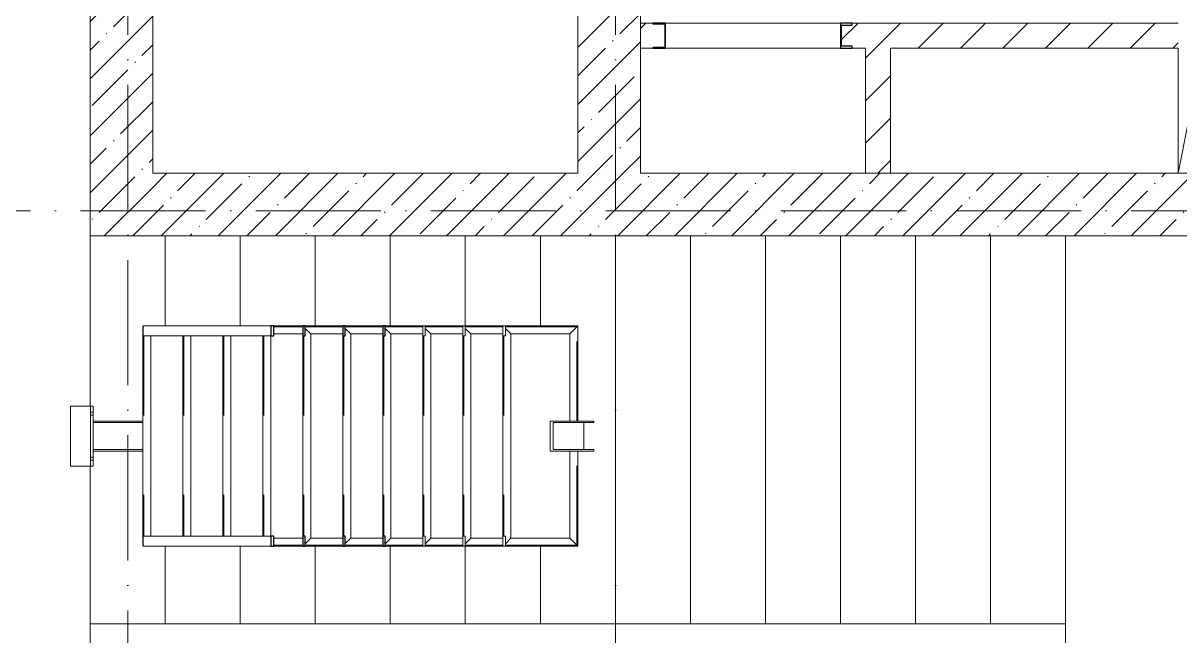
# Model space of a CAD drawing. Header units: millimetres. Extents: x -401725 to 250493, y 305116 to 802890.
# Drawn here: x 144267 to 148892, y 312319 to 314767 of the extents above; entities that cross this region are included whole.
import ezdxf

# ---------------------------------------------------------------- set-up
doc = ezdxf.new("R2010")
doc.units = ezdxf.units.MM
doc.linetypes.add('50_200_ШТРИХ_1Т_ш5_п1_п1_', pattern=[700, 500, -100, 0, -100])
doc.linetypes.add('Штрих', pattern=[635, 317.5, -317.5])
for name, color, linetype, lineweight in [('A-FLOR-____-OTLN', 7, 'Continuous', 9), ('A-GENM-____-HDLN', 7, 'Штрих', 9), ('A-GENM-____-MCUT', 7, 'Continuous', 25), ('A-GENM-____-OTLN', 7, 'Continuous', 9), ('A-GENM-____-OTLN-1', 7, 'Continuous', 25), ('A-WALL-____-MCUT-1', 7, 'Continuous', 9), ('A-WALL-____-PATT-1', 7, 'Continuous', 9), ('A-WALL-FNSH-MCUT-1', 7, 'Continuous', 9), ('I-WALL-____-OTLN', 7, 'Continuous', 9), ('S-GRID-____-OTLN-1', 7, '50_200_ШТРИХ_1Т_ш5_п1_п1_', 9), ('S-STRS-____-OTLN-1', 7, 'Continuous', 9)]:
    doc.layers.add(name, color=color, linetype=linetype, lineweight=lineweight)
pattern_1 = [(45, (144685.44, 312186.37), (-84.8528, 84.8528), [])]
pattern_2 = [(45, (144685.44, 312186.37), (-114.0493, 114.0493), []), (45, (144799.49, 312186.37), (-114.0493, 114.0493), [201.612, -40.322, 3.353, -36.97])]

# ---------------------------------------------------------------- blocks, each defined once
blk = doc.blocks.new('ОМ_Нижняя опорная пятка - ОМ_Нижняя опорная пятка-19082064-АР1_План отверстий 3 этажа в осях 1-64_А-ГГ')
at = {"layer": 'A-GENM-____-OTLN'}
for p, q in [((-96, 10), (-96, 0)), ((-84, 10), (-84, 0)), ((84, 10), (84, 0)), ((96, 10), (96, 0))]:
    blk.add_line(p, q, dxfattribs=at)
blk = doc.blocks.new('ОМ_Труба_ГОСТ 8639-82 - ОМ_Труба_ГОСТ 8639-82-26350154-АР1_План отверстий 3 этажа в осях 1-64_А-ГГ')
at = {"layer": 'A-GENM-____-OTLN'}
for p, q in [((19689.1, 44821), (19689.1, 44941)), ((19689.1, 44941), (19864.1, 44941)), ((19864.1, 44935), (19701.2, 44935)), ((19701.2, 44935), (19701.2, 44827)), ((19824, 44935), (19824, 44827)), ((19864.1, 44941), (19864.1, 44935)), ((19864.1, 44821), (19689.1, 44821)), ((19701.2, 44827), (19864.1, 44827)), ((19864.1, 44827), (19864.1, 44821))]:
    blk.add_line(p, q, dxfattribs=at)
blk = doc.blocks.new('ОМ_Уголок_ГОСТ 8509-93 - ОМ_Уголок_ГОСТ 8509-93-26349651-АР1_План отверстий 3 этажа в осях 1-64_А-ГГ')
at = {"layer": 'A-GENM-____-HDLN'}
for p, q in [((4, -4), (380, -4)), ((500, -4), (876, -4))]:
    blk.add_line(p, q, dxfattribs=at)
at = {"layer": 'A-GENM-____-OTLN'}
for p, q in [((380, 0), (0, 0)), ((32, -32), (0, 0)), ((32, -32), (380, -32)), ((880, 0), (500, 0)), ((500, -32), (848, -32)), ((880, 0), (848, -32))]:
    blk.add_line(p, q, dxfattribs=at)
blk = doc.blocks.new('ОМ_Уголок_ГОСТ 8509-93 - ОМ_Уголок_ГОСТ 8509-93-V88-АР1_План отверстий 3 этажа в осях 1-64_А-ГГ')
at = {"layer": 'A-GENM-____-HDLN'}
blk.add_line((40, -4), (840, -4), dxfattribs=at)
at = {"layer": 'A-GENM-____-OTLN'}
for p, q in [((32, -32), (10, -10)), ((32, -32), (848, -32)), ((840, 0), (40, 0)), ((870, -10), (848, -32))]:
    blk.add_line(p, q, dxfattribs=at)
blk = doc.blocks.new('ОМ_Уголок_ГОСТ 8509-93 - ОМ_Уголок_ГОСТ 8509-93-19082047-АР1_План отверстий 3 этажа в осях 1-64_А-ГГ')
at = {"layer": 'A-GENM-____-HDLN'}
blk.add_line((10, -4), (296, -4), dxfattribs=at)
at = {"layer": 'A-GENM-____-OTLN'}
for p, q in [((300, 0), (10, 0)), ((32, -32), (10, -10)), ((32, -32), (268, -32)), ((300, 0), (268, -32))]:
    blk.add_line(p, q, dxfattribs=at)
blk = doc.blocks.new('ОМ_Уголок_ГОСТ 8509-93 - ОМ_Уголок_ГОСТ 8509-93-V89-АР1_План отверстий 3 этажа в осях 1-64_А-ГГ')
at = {"layer": 'A-GENM-____-HDLN'}
blk.add_line((4, -4), (290, -4), dxfattribs=at)
at = {"layer": 'A-GENM-____-OTLN'}
for p, q in [((290, 0), (0, 0)), ((32, -32), (0, 0)), ((32, -32), (268, -32)), ((290, -10), (268, -32))]:
    blk.add_line(p, q, dxfattribs=at)
blk = doc.blocks.new('ОМ_Уголок_ГОСТ 8509-93 - ОМ_Уголок_ГОСТ 8509-93-V90-АР1_План отверстий 3 этажа в осях 1-64_А-ГГ')
at = {"layer": 'A-GENM-____-HDLN'}
blk.add_line((10, -4), (160, -4), dxfattribs=at)
at = {"layer": 'A-GENM-____-OTLN'}
for p, q in [((160, 0), (10, 0)), ((32, -32), (10, -10)), ((32, -32), (160, -32))]:
    blk.add_line(p, q, dxfattribs=at)
blk = doc.blocks.new('ОМ_Уголок_ГОСТ 8509-93 - ОМ_Уголок_ГОСТ 8509-93-V91-АР1_План отверстий 3 этажа в осях 1-64_А-ГГ')
at = {"layer": 'A-GENM-____-HDLN'}
blk.add_line((140, -4), (290, -4), dxfattribs=at)
at = {"layer": 'A-GENM-____-OTLN'}
for p, q in [((290, 0), (140, 0)), ((140, -32), (268, -32)), ((290, -10), (268, -32))]:
    blk.add_line(p, q, dxfattribs=at)
blk = doc.blocks.new('ОМ_Уголок_ГОСТ 8509-93 - ОМ_Уголок_ГОСТ 8509-93-V160-АР1_План отверстий 3 этажа в осях 1-64_А-ГГ')
at = {"layer": 'A-GENM-____-HDLN'}
blk.add_line((40, -4), (840, -4), dxfattribs=at)
at = {"layer": 'A-GENM-____-OTLN'}
for p, q in [((32, -32), (10.1, -10.1)), ((32, -32), (848, -32)), ((840, 0), (40, 0)), ((869.9, -10.1), (848, -32))]:
    blk.add_line(p, q, dxfattribs=at)
blk = doc.blocks.new('ОМ_Уголок_ГОСТ 8509-93 - ОМ_Уголок_ГОСТ 8509-93-V161-АР1_План отверстий 3 этажа в осях 1-64_А-ГГ')
at = {"layer": 'A-GENM-____-HDLN'}
blk.add_line((10.1, -4), (160, -4), dxfattribs=at)
at = {"layer": 'A-GENM-____-OTLN'}
for p, q in [((160, 0), (10.1, 0)), ((32, -32), (10.1, -10.1)), ((32, -32), (160, -32))]:
    blk.add_line(p, q, dxfattribs=at)
blk = doc.blocks.new('ОМ_Уголок_ГОСТ 8509-93 - ОМ_Уголок_ГОСТ 8509-93-V162-АР1_План отверстий 3 этажа в осях 1-64_А-ГГ')
at = {"layer": 'A-GENM-____-HDLN'}
blk.add_line((140, -4), (289.9, -4), dxfattribs=at)
at = {"layer": 'A-GENM-____-OTLN'}
for p, q in [((289.9, 0), (140, 0)), ((140, -32), (268, -32)), ((289.9, -10.1), (268, -32))]:
    blk.add_line(p, q, dxfattribs=at)
blk = doc.blocks.new('ОМ_Уголок_ГОСТ 8509-93 - ОМ_Уголок_ГОСТ 8509-93-V92-АР1_План отверстий 3 этажа в осях 1-64_А-ГГ')
at = {"layer": 'A-GENM-____-HDLN'}
blk.add_line((40, -4), (840, -4), dxfattribs=at)
at = {"layer": 'A-GENM-____-OTLN'}
for p, q in [((840, 0), (40, 0)), ((40, -32), (840, -32))]:
    blk.add_line(p, q, dxfattribs=at)
blk = doc.blocks.new('ОМ_Уголок_ГОСТ 8509-93 - ОМ_Уголок_ГОСТ 8509-93-V93-АР1_План отверстий 3 этажа в осях 1-64_А-ГГ')
at = {"layer": 'A-GENM-____-HDLN'}
blk.add_line((44.3, -4), (160, -4), dxfattribs=at)
at = {"layer": 'A-GENM-____-OTLN'}
for p, q in [((160, 0), (44.3, 0)), ((44.3, -32), (160, -32))]:
    blk.add_line(p, q, dxfattribs=at)
blk = doc.blocks.new('ОМ_Уголок_ГОСТ 8509-93 - ОМ_Уголок_ГОСТ 8509-93-V94-АР1_План отверстий 3 этажа в осях 1-64_А-ГГ')
at = {"layer": 'A-GENM-____-HDLN'}
blk.add_line((140, -4), (255.7, -4), dxfattribs=at)
at = {"layer": 'A-GENM-____-OTLN'}
for p, q in [((255.7, 0), (140, 0)), ((140, -32), (255.7, -32))]:
    blk.add_line(p, q, dxfattribs=at)
blk = doc.blocks.new('ОМ_Уголок_ГОСТ 8509-93 - ОМ_Уголок_ГОСТ 8509-93-V163-АР1_План отверстий 3 этажа в осях 1-64_А-ГГ')
at = {"layer": 'A-GENM-____-HDLN'}
blk.add_line((40, -4), (840, -4), dxfattribs=at)
at = {"layer": 'A-GENM-____-OTLN'}
for p, q in [((880, 0), (0, 0)), ((1.3, -1.3), (0, 0)), ((40, -32), (840, -32)), ((880, 0), (878.7, -1.3))]:
    blk.add_line(p, q, dxfattribs=at)
blk = doc.blocks.new('ОМ_Труба_ГОСТ 8639-82 - ОМ_Труба_ГОСТ 8639-82-26527904-АР1_План отверстий 3 этажа в осях 1-64_А-ГГ')
at = {"layer": 'A-GENM-____-HDLN'}
for p, q in [((18060, 44935), (17861.5, 44935)), ((18060, 44827), (17861.5, 44827))]:
    blk.add_line(p, q, dxfattribs=at)
at = {"layer": 'A-GENM-____-OTLN'}
for p, q in [((18060, 44941), (17861.5, 44941)), ((18060, 44821), (17861.5, 44821))]:
    blk.add_line(p, q, dxfattribs=at)
blk = doc.blocks.new('ОМ_Уголок_ГОСТ 8510-86 - ОМ_Уголок_ГОСТ 8510-86-19082066-АР1_План отверстий 3 этажа в осях 1-64_А-ГГ')
at = {"layer": 'A-GENM-____-OTLN'}
for p, q in [((0, 0), (0, -90)), ((240, 0), (0, 0)), ((0, -10), (240, -10)), ((240, -90), (240, 0)), ((0, -90), (240, -90))]:
    blk.add_line(p, q, dxfattribs=at)
blk = doc.blocks.new('ОМ_Полоса_Трапеция прямоугольная_Прокат_ГОСТ 103-2006 - ОМ_Полоса_Трапеция прямоугольная_Прокат_ГОСТ 103-2006-19082130-АР1_План отверстий 3 этажа в осях 1-64_А-ГГ')
at = {"layer": 'A-GENM-____-OTLN'}
for p, q in [((19500, 45321), (19510, 45321)), ((19500, 45281), (19500, 45321)), ((19510, 45281), (19500, 45281)), ((19510, 45321), (19510, 45281))]:
    blk.add_line(p, q, dxfattribs=at)
blk = doc.blocks.new('ОМ_Полоса_Трапеция прямоугольная_Прокат_ГОСТ 103-2006 - ОМ_Полоса_Трапеция прямоугольная_Прокат_ГОСТ 103-2006-V96-АР1_План отверстий 3 этажа в осях 1-64_А-ГГ')
at = {"layer": 'A-GENM-____-MCUT'}
for p, q in [((19030, 45321), (19020, 45321)), ((19020, 45321), (19020, 45281)), ((19020, 45281), (19030, 45281)), ((19030, 45281), (19030, 45321))]:
    blk.add_line(p, q, dxfattribs=at)
blk = doc.blocks.new('ОМ_Полоса_Трапеция прямоугольная_Прокат_ГОСТ 103-2006 - ОМ_Полоса_Трапеция прямоугольная_Прокат_ГОСТ 103-2006-V97-АР1_План отверстий 3 этажа в осях 1-64_А-ГГ')
at = {"layer": 'A-GENM-____-MCUT'}
for p, q in [((18870, 45321), (18860, 45321)), ((18860, 45321), (18860, 45281)), ((18860, 45281), (18870, 45281)), ((18870, 45281), (18870, 45321))]:
    blk.add_line(p, q, dxfattribs=at)
blk = doc.blocks.new('ОМ_Полоса_Трапеция прямоугольная_Прокат_ГОСТ 103-2006 - ОМ_Полоса_Трапеция прямоугольная_Прокат_ГОСТ 103-2006-V98-АР1_План отверстий 3 этажа в осях 1-64_А-ГГ')
at = {"layer": 'A-GENM-____-MCUT'}
for p, q in [((18710, 45321), (18700, 45321)), ((18700, 45321), (18700, 45281)), ((18700, 45281), (18710, 45281)), ((18710, 45281), (18710, 45321))]:
    blk.add_line(p, q, dxfattribs=at)
blk = doc.blocks.new('ОМ_Полоса_Прокат_ГОСТ 103-2006 - ОМ_Полоса_Прокат_ГОСТ 103-2006-20723456-АР1_План отверстий 3 этажа в осях 1-64_А-ГГ')
at = {"layer": 'A-GENM-____-MCUT'}
for p, q in [((18584.3, 45321), (18572.8, 45321)), ((18572.8, 45321), (18572.8, 45281)), ((18572.8, 45281), (18584.3, 45281)), ((18584.3, 45281), (18584.3, 45321))]:
    blk.add_line(p, q, dxfattribs=at)
at = {"layer": 'A-GENM-____-OTLN'}
for p, q in [((18061.3, 45281), (18061.3, 45321)), ((18061.3, 45321), (18572.8, 45321)), ((18572.8, 45281), (18061.3, 45281))]:
    blk.add_line(p, q, dxfattribs=at)
blk = doc.blocks.new('ОМ_Полоса_Трапеция прямоугольная_Прокат_ГОСТ 103-2006 - ОМ_Полоса_Трапеция прямоугольная_Прокат_ГОСТ 103-2006-19082170-АР1_План отверстий 3 этажа в осях 1-64_А-ГГ')
at = {"layer": 'A-GENM-____-OTLN'}
for p, q in [((19500, 44481), (19510, 44481)), ((19500, 44441), (19500, 44481)), ((19510, 44481), (19510, 44441)), ((19510, 44441), (19500, 44441))]:
    blk.add_line(p, q, dxfattribs=at)
blk = doc.blocks.new('ОМ_Полоса_Трапеция прямоугольная_Прокат_ГОСТ 103-2006 - ОМ_Полоса_Трапеция прямоугольная_Прокат_ГОСТ 103-2006-V99-АР1_План отверстий 3 этажа в осях 1-64_А-ГГ')
at = {"layer": 'A-GENM-____-MCUT'}
for p, q in [((19030, 44481), (19020, 44481)), ((19020, 44481), (19020, 44441)), ((19030, 44441), (19030, 44481)), ((19020, 44441), (19030, 44441))]:
    blk.add_line(p, q, dxfattribs=at)
blk = doc.blocks.new('ОМ_Полоса_Трапеция прямоугольная_Прокат_ГОСТ 103-2006 - ОМ_Полоса_Трапеция прямоугольная_Прокат_ГОСТ 103-2006-V100-АР1_План отверстий 3 этажа в осях 1-64_А-ГГ')
at = {"layer": 'A-GENM-____-MCUT'}
for p, q in [((18870, 44481), (18860, 44481)), ((18860, 44481), (18860, 44441)), ((18870, 44441), (18870, 44481)), ((18860, 44441), (18870, 44441))]:
    blk.add_line(p, q, dxfattribs=at)
blk = doc.blocks.new('ОМ_Полоса_Трапеция прямоугольная_Прокат_ГОСТ 103-2006 - ОМ_Полоса_Трапеция прямоугольная_Прокат_ГОСТ 103-2006-V101-АР1_План отверстий 3 этажа в осях 1-64_А-ГГ')
at = {"layer": 'A-GENM-____-MCUT'}
for p, q in [((18710, 44481), (18700, 44481)), ((18700, 44481), (18700, 44441)), ((18710, 44441), (18710, 44481)), ((18700, 44441), (18710, 44441))]:
    blk.add_line(p, q, dxfattribs=at)
blk = doc.blocks.new('ОМ_Полоса_Прокат_ГОСТ 103-2006 - ОМ_Полоса_Прокат_ГОСТ 103-2006-20723498-АР1_План отверстий 3 этажа в осях 1-64_А-ГГ')
at = {"layer": 'A-GENM-____-MCUT'}
for p, q in [((18584.3, 44481), (18572.8, 44481)), ((18572.8, 44481), (18572.8, 44441)), ((18584.3, 44441), (18584.3, 44481)), ((18572.8, 44441), (18584.3, 44441))]:
    blk.add_line(p, q, dxfattribs=at)
at = {"layer": 'A-GENM-____-OTLN'}
for p, q in [((18061.3, 44441), (18061.3, 44481)), ((18061.3, 44481), (18572.8, 44481)), ((18572.8, 44441), (18061.3, 44441))]:
    blk.add_line(p, q, dxfattribs=at)
blk = doc.blocks.new('154_Фахверк_СКБ_Швеллер - Тип_100_3960_зеркало-28515619-АР1_План отверстий 3 этажа в осях 1-64_А-ГГ')
at = {"layer": 'A-GENM-____-MCUT'}
for p, q in [((175, 50), (125, 50)), ((125, 50), (125, -50)), ((128, 47), (175, 47)), ((128, -47), (128, 47)), ((175, 47), (175, 50)), ((125, -50), (175, -50)), ((175, -47), (128, -47)), ((175, -50), (175, -47))]:
    blk.add_line(p, q, dxfattribs=at)
blk = doc.blocks.new('154_Стойка_СКБ_Швеллер - СМ-2180_100-28318692-АР1_План отверстий 3 этажа в осях 1-64_А-ГГ')
at = {"layer": 'A-GENM-____-MCUT'}
for p, q in [((171, 50), (125, 50)), ((125, 50), (125, -50)), ((171, 42.4), (171, 50)), ((129.5, 42.4), (171, 42.4)), ((129.5, -42.4), (129.5, 42.4)), ((171, -42.4), (129.5, -42.4)), ((171, -50), (171, -42.4)), ((125, -50), (171, -50))]:
    blk.add_line(p, q, dxfattribs=at)
blk = doc.blocks.new('AR_Отверстие прямоугольное _в плите_ - AR_Отверстие прямоугольное _в плите_-V211-АР1_План отверстий 3 этажа в осях 1-64_А-ГГ')
at = {"layer": 'A-GENM-____-OTLN'}
for p, q in [((-550, 250), (-550, -250)), ((-466.7, 166.7), (550, 250)), ((-550, -250), (-466.7, 166.7))]:
    blk.add_line(p, q, dxfattribs=at)

msp = doc.modelspace()

# ---------------------------------------------------------------- hatches: boundary and pattern name
at = {"layer": 'A-WALL-____-PATT-1'}
h = msp.add_hatch(dxfattribs=at)
h.set_pattern_fill('FP_38', color=256, style=0, pattern_type=2)
h.set_pattern_definition(pattern_2)
h.paths.add_polyline_path([(144671.7607, 313917.4093), (144785.4376, 313917.4093), (144785.4376, 318017.4093), (144535.4376, 318017.4093), (144535.4376, 313917.4093)], flags=0)
h = msp.add_hatch(dxfattribs=at)
h.set_pattern_fill('FP_38', color=256, style=0, pattern_type=2)
h.set_pattern_definition(pattern_2)
h.paths.add_polyline_path([(146485.4376, 314167.4093), (146735.4376, 314167.4093), (146735.4376, 315217.4093), (146485.4376, 315217.4093), (146485.4376, 314640.4814)], flags=0)
h.paths.add_polyline_path([(146735.4376, 316567.4093), (146735.4376, 316867.4093), (146485.4376, 316867.4093), (146485.4376, 316567.4093)], flags=0)
h = msp.add_hatch(dxfattribs=at)
h.set_pattern_fill('FP_4', color=256, style=0, pattern_type=2)
h.set_pattern_definition(pattern_1)
h.paths.add_polyline_path([(147635.4376, 314667.4093), (148885.4376, 314667.4093), (148885.4376, 314767.4093), (147581.4376, 314767.4093), (147581.4376, 314759.8093), (147539.9376, 314759.8093), (147539.9376, 314675.0093), (147581.4376, 314675.0093), (147581.4376, 314667.4093)], flags=0)
h.paths.add_polyline_path([(146735.4376, 314667.4093), (146785.4376, 314667.4093), (146785.4376, 314670.4093), (146832.4376, 314670.4093), (146832.4376, 314764.4093), (146785.4376, 314764.4093), (146785.4376, 314767.4093), (146735.4376, 314767.4093), (146735.4376, 314670.4093)], flags=0)
h = msp.add_hatch(dxfattribs=at)
h.set_pattern_fill('FP_4', color=256, style=0, pattern_type=2)
h.set_pattern_definition(pattern_1)
h.paths.add_polyline_path([(147735.4376, 314167.4093), (147735.4376, 314667.4093), (147635.4376, 314667.4093), (147635.4376, 314167.4093)], flags=0)
h = msp.add_hatch(dxfattribs=at)
h.set_pattern_fill('FP_38', color=256, style=0, pattern_type=2)
h.set_pattern_definition(pattern_2)
h.paths.add_polyline_path([(149985.4376, 313917.4093), (150235.4376, 313917.4093), (150235.4376, 314167.4093), (144785.4376, 314167.4093), (144785.4376, 313917.4093), (148206.6893, 313917.4093)], flags=0)

# ---------------------------------------------------------------- linework, layer by layer
at = {"layer": 'A-FLOR-____-OTLN'}
for p, q in [((148885.4376, 314167.4093), (148885.4376, 314667.4093)), ((144535.4376, 313237.4093), (144535.4376, 313917.4093)), ((144535.4376, 310517.4093), (144535.4376, 312997.4093))]:
    msp.add_line(p, q, dxfattribs=at)
at = {"layer": 'A-WALL-____-MCUT-1'}
for p, q in [((144535.4376, 318017.4093), (144535.4376, 313917.4093)), ((144785.4376, 314167.4093), (144785.4376, 316867.4093)), ((146485.4376, 315217.4093), (146485.4376, 314167.4093)), ((146735.4376, 314167.4093), (146735.4376, 315217.4093)), ((146485.4376, 314167.4093), (144785.4376, 314167.4093)), ((149985.4376, 314167.4093), (146735.4376, 314167.4093)), ((144535.4376, 313917.4093), (149985.4376, 313917.4093))]:
    msp.add_line(p, q, dxfattribs=at)
at = {"layer": 'A-WALL-FNSH-MCUT-1'}
for p, q in [((146785.4376, 314767.4093), (146735.4376, 314767.4093)), ((148885.4376, 314767.4093), (147581.4376, 314767.4093)), ((146735.4376, 314667.4093), (146785.4376, 314667.4093)), ((147581.4376, 314667.4093), (147635.4376, 314667.4093)), ((147635.4376, 314667.4093), (147635.4376, 314167.4093)), ((147735.4376, 314667.4093), (148885.4376, 314667.4093)), ((147735.4376, 314167.4093), (147735.4376, 314667.4093)), ((147635.4376, 314167.4093), (147735.4376, 314167.4093))]:
    msp.add_line(p, q, dxfattribs=at)
at = {"layer": 'I-WALL-____-OTLN'}
for p, q in [((146835.4376, 314767.4093), (147535.4376, 314767.4093)), ((147535.4376, 314667.4093), (146835.4376, 314667.4093))]:
    msp.add_line(p, q, dxfattribs=at)
at = {"layer": 'S-GRID-____-OTLN-1'}
for p, q in [((144685.4376, 318721.3833), (144685.4376, 307703.761)), ((146635.4376, 318721.3833), (146635.4376, 307703.761)), ((248611.9079, 314017.4093), (140016.6674, 314017.4093))]:
    msp.add_line(p, q, dxfattribs=at)
at = {"layer": 'S-STRS-____-OTLN-1'}
for p, q in [((144835.4376, 313917.4093), (144835.4376, 313557.4093)), ((144835.4376, 313917.4093), (144835.4376, 313557.4093)), ((145135.4376, 313917.4093), (145135.4376, 313557.4093)), ((145135.4376, 313917.4093), (145135.4376, 313557.4093)), ((145435.4376, 313917.4093), (145435.4376, 313557.4093)), ((145435.4376, 313917.4093), (145435.4376, 313557.4093)), ((145735.4376, 313917.4093), (145735.4376, 313557.4093)), ((145735.4376, 313917.4093), (145735.4376, 313557.4093)), ((146035.4376, 313917.4093), (146035.4376, 313557.4093)), ((146035.4376, 313917.4093), (146035.4376, 313557.4093)), ((146335.4376, 313917.4093), (146335.4376, 313557.4093)), ((146335.4376, 313917.4093), (146335.4376, 313557.4093)), ((146635.4376, 313917.4093), (146635.4376, 312367.4093)), ((146635.4376, 313917.4093), (146635.4376, 312367.4093)), ((146935.4376, 313917.4093), (146935.4376, 312367.4093)), ((146935.4376, 313917.4093), (146935.4376, 312367.4093)), ((147235.4376, 313917.4093), (147235.4376, 312367.4093)), ((147235.4376, 313917.4093), (147235.4376, 312367.4093)), ((147535.4376, 313917.4093), (147535.4376, 312367.4093)), ((147535.4376, 313917.4093), (147535.4376, 312367.4093)), ((147835.4376, 313917.4093), (147835.4376, 312367.4093)), ((147835.4376, 313917.4093), (147835.4376, 312367.4093)), ((148135.4376, 313917.4093), (148135.4376, 312367.4093)), ((148135.4376, 313917.4093), (148135.4376, 312367.4093)), ((148435.4376, 313917.4093), (148435.4376, 312367.4093)), ((148435.4376, 313917.4093), (148435.4376, 312367.4093)), ((144835.4376, 312677.4093), (144835.4376, 312367.4093)), ((144835.4376, 312677.4093), (144835.4376, 312367.4093)), ((145135.4376, 312677.4093), (145135.4376, 312367.4093)), ((145135.4376, 312677.4093), (145135.4376, 312367.4093)), ((145435.4376, 312677.4093), (145435.4376, 312367.4093)), ((145435.4376, 312677.4093), (145435.4376, 312367.4093)), ((145735.4376, 312677.4093), (145735.4376, 312367.4093)), ((145735.4376, 312677.4093), (145735.4376, 312367.4093)), ((146035.4376, 312677.4093), (146035.4376, 312367.4093)), ((146035.4376, 312677.4093), (146035.4376, 312367.4093)), ((146335.4376, 312677.4093), (146335.4376, 312367.4093)), ((146335.4376, 312677.4093), (146335.4376, 312367.4093)), ((144535.4376, 312367.4093), (144835.4376, 312367.4093)), ((144835.4376, 312367.4093), (145135.4376, 312367.4093)), ((145135.4376, 312367.4093), (145435.4376, 312367.4093)), ((145435.4376, 312367.4093), (145735.4376, 312367.4093)), ((145735.4376, 312367.4093), (146035.4376, 312367.4093)), ((146035.4376, 312367.4093), (146335.4376, 312367.4093)), ((146335.4376, 312367.4093), (146635.4376, 312367.4093)), ((146635.4376, 312367.4093), (146935.4376, 312367.4093)), ((146935.4376, 312367.4093), (147235.4376, 312367.4093)), ((147235.4376, 312367.4093), (147535.4376, 312367.4093)), ((147535.4376, 312367.4093), (147835.4376, 312367.4093)), ((147835.4376, 312367.4093), (148135.4376, 312367.4093)), ((148135.4376, 312367.4093), (148435.4376, 312367.4093)), ((148435.4376, 312367.4093), (148435.4376, 312067.4093))]:
    msp.add_line(p, q, dxfattribs=at)

# ---------------------------------------------------------------- block references
at = {"layer": 'A-GENM-____-OTLN'}
for name, p in [('AR_Отверстие прямоугольное _в плите_ - AR_Отверстие прямоугольное _в плите_-V211-АР1_План отверстий 3 этажа в осях 1-64_А-ГГ', (149435.4376, 314417.4093)), ('ОМ_Полоса_Прокат_ГОСТ 103-2006 - ОМ_Полоса_Прокат_ГОСТ 103-2006-20723456-АР1_План отверстий 3 этажа в осях 1-64_А-ГГ', (126685.4376, 268236.3674)), ('ОМ_Полоса_Трапеция прямоугольная_Прокат_ГОСТ 103-2006 - ОМ_Полоса_Трапеция прямоугольная_Прокат_ГОСТ 103-2006-V98-АР1_План отверстий 3 этажа в осях 1-64_А-ГГ', (126685.4376, 268236.3674)), ('ОМ_Полоса_Трапеция прямоугольная_Прокат_ГОСТ 103-2006 - ОМ_Полоса_Трапеция прямоугольная_Прокат_ГОСТ 103-2006-V97-АР1_План отверстий 3 этажа в осях 1-64_А-ГГ', (126685.4376, 268236.3674)), ('ОМ_Полоса_Трапеция прямоугольная_Прокат_ГОСТ 103-2006 - ОМ_Полоса_Трапеция прямоугольная_Прокат_ГОСТ 103-2006-V96-АР1_План отверстий 3 этажа в осях 1-64_А-ГГ', (126685.4376, 268236.3674)), ('ОМ_Полоса_Трапеция прямоугольная_Прокат_ГОСТ 103-2006 - ОМ_Полоса_Трапеция прямоугольная_Прокат_ГОСТ 103-2006-19082130-АР1_План отверстий 3 этажа в осях 1-64_А-ГГ', (126365.4376, 268236.3674)), ('ОМ_Полоса_Трапеция прямоугольная_Прокат_ГОСТ 103-2006 - ОМ_Полоса_Трапеция прямоугольная_Прокат_ГОСТ 103-2006-19082130-АР1_План отверстий 3 этажа в осях 1-64_А-ГГ', (126525.4376, 268236.3674)), ('ОМ_Полоса_Трапеция прямоугольная_Прокат_ГОСТ 103-2006 - ОМ_Полоса_Трапеция прямоугольная_Прокат_ГОСТ 103-2006-19082130-АР1_План отверстий 3 этажа в осях 1-64_А-ГГ', (126685.4376, 268236.3674)), ('ОМ_Труба_ГОСТ 8639-82 - ОМ_Труба_ГОСТ 8639-82-26527904-АР1_План отверстий 3 этажа в осях 1-64_А-ГГ', (126685.4376, 268236.3674)), ('ОМ_Труба_ГОСТ 8639-82 - ОМ_Труба_ГОСТ 8639-82-26350154-АР1_План отверстий 3 этажа в осях 1-64_А-ГГ', (126685.4376, 268236.3674)), ('ОМ_Полоса_Прокат_ГОСТ 103-2006 - ОМ_Полоса_Прокат_ГОСТ 103-2006-20723498-АР1_План отверстий 3 этажа в осях 1-64_А-ГГ', (126685.4376, 268236.3674)), ('ОМ_Полоса_Трапеция прямоугольная_Прокат_ГОСТ 103-2006 - ОМ_Полоса_Трапеция прямоугольная_Прокат_ГОСТ 103-2006-V101-АР1_План отверстий 3 этажа в осях 1-64_А-ГГ', (126685.4376, 268236.3674)), ('ОМ_Полоса_Трапеция прямоугольная_Прокат_ГОСТ 103-2006 - ОМ_Полоса_Трапеция прямоугольная_Прокат_ГОСТ 103-2006-V100-АР1_План отверстий 3 этажа в осях 1-64_А-ГГ', (126685.4376, 268236.3674)), ('ОМ_Полоса_Трапеция прямоугольная_Прокат_ГОСТ 103-2006 - ОМ_Полоса_Трапеция прямоугольная_Прокат_ГОСТ 103-2006-V99-АР1_План отверстий 3 этажа в осях 1-64_А-ГГ', (126685.4376, 268236.3674)), ('ОМ_Полоса_Трапеция прямоугольная_Прокат_ГОСТ 103-2006 - ОМ_Полоса_Трапеция прямоугольная_Прокат_ГОСТ 103-2006-19082170-АР1_План отверстий 3 этажа в осях 1-64_А-ГГ', (126365.4376, 268236.3674)), ('ОМ_Полоса_Трапеция прямоугольная_Прокат_ГОСТ 103-2006 - ОМ_Полоса_Трапеция прямоугольная_Прокат_ГОСТ 103-2006-19082170-АР1_План отверстий 3 этажа в осях 1-64_А-ГГ', (126525.4376, 268236.3674)), ('ОМ_Полоса_Трапеция прямоугольная_Прокат_ГОСТ 103-2006 - ОМ_Полоса_Трапеция прямоугольная_Прокат_ГОСТ 103-2006-19082170-АР1_План отверстий 3 этажа в осях 1-64_А-ГГ', (126685.4376, 268236.3674))]:
    msp.add_blockref(name, p, dxfattribs=at)
at = {"layer": 'A-GENM-____-OTLN', "extrusion": (0, 0, -1)}
for name, p, rotation in [('ОМ_Уголок_ГОСТ 8509-93 - ОМ_Уголок_ГОСТ 8509-93-V163-АР1_План отверстий 3 этажа в осях 1-64_А-ГГ', (-144745.4376, 313557.4093), 269.9999999999989), ('ОМ_Уголок_ГОСТ 8509-93 - ОМ_Уголок_ГОСТ 8509-93-V92-АР1_План отверстий 3 этажа в осях 1-64_А-ГГ', (-144905.4376, 313557.4093), 269.9999999999989), ('ОМ_Уголок_ГОСТ 8509-93 - ОМ_Уголок_ГОСТ 8509-93-V92-АР1_План отверстий 3 этажа в осях 1-64_А-ГГ', (-145065.4376, 313557.4093), 269.9999999999989), ('ОМ_Уголок_ГОСТ 8509-93 - ОМ_Уголок_ГОСТ 8509-93-V92-АР1_План отверстий 3 этажа в осях 1-64_А-ГГ', (-145225.4376, 313557.4093), 269.9999999999989), ('ОМ_Уголок_ГОСТ 8509-93 - ОМ_Уголок_ГОСТ 8509-93-V88-АР1_План отверстий 3 этажа в осях 1-64_А-ГГ', (-145385.4376, 313557.4093), 269.9999999999989), ('ОМ_Уголок_ГОСТ 8509-93 - ОМ_Уголок_ГОСТ 8509-93-V160-АР1_План отверстий 3 этажа в осях 1-64_А-ГГ', (-145545.4376, 313557.4093), 269.9999999999989), ('ОМ_Уголок_ГОСТ 8509-93 - ОМ_Уголок_ГОСТ 8509-93-V88-АР1_План отверстий 3 этажа в осях 1-64_А-ГГ', (-145705.4376, 313557.4093), 269.9999999999989), ('ОМ_Уголок_ГОСТ 8509-93 - ОМ_Уголок_ГОСТ 8509-93-V88-АР1_План отверстий 3 этажа в осях 1-64_А-ГГ', (-145865.4376, 313557.4093), 269.9999999999989), ('ОМ_Уголок_ГОСТ 8509-93 - ОМ_Уголок_ГОСТ 8509-93-V88-АР1_План отверстий 3 этажа в осях 1-64_А-ГГ', (-146025.4376, 313557.4093), 269.9999999999989), ('ОМ_Уголок_ГОСТ 8509-93 - ОМ_Уголок_ГОСТ 8509-93-V88-АР1_План отверстий 3 этажа в осях 1-64_А-ГГ', (-146185.4376, 313557.4093), 269.9999999999989), ('ОМ_Уголок_ГОСТ 8509-93 - ОМ_Уголок_ГОСТ 8509-93-26349651-АР1_План отверстий 3 этажа в осях 1-64_А-ГГ', (-146485.4376, 312677.4093), 89.99999999999908), ('ОМ_Уголок_ГОСТ 8510-86 - ОМ_Уголок_ГОСТ 8510-86-19082066-АР1_План отверстий 3 этажа в осях 1-64_А-ГГ', (-144546.9269, 312997.4093), 89.99999999999918), ('ОМ_Уголок_ГОСТ 8509-93 - ОМ_Уголок_ГОСТ 8509-93-V93-АР1_План отверстий 3 этажа в осях 1-64_А-ГГ', (-145225.4376, 312677.4093), 180), ('ОМ_Уголок_ГОСТ 8509-93 - ОМ_Уголок_ГОСТ 8509-93-V90-АР1_План отверстий 3 этажа в осях 1-64_А-ГГ', (-145385.4376, 312677.4093), 180), ('ОМ_Уголок_ГОСТ 8509-93 - ОМ_Уголок_ГОСТ 8509-93-V161-АР1_План отверстий 3 этажа в осях 1-64_А-ГГ', (-145545.4376, 312677.4093), 180), ('ОМ_Уголок_ГОСТ 8509-93 - ОМ_Уголок_ГОСТ 8509-93-V90-АР1_План отверстий 3 этажа в осях 1-64_А-ГГ', (-145705.4376, 312677.4093), 180), ('ОМ_Уголок_ГОСТ 8509-93 - ОМ_Уголок_ГОСТ 8509-93-V90-АР1_План отверстий 3 этажа в осях 1-64_А-ГГ', (-145865.4376, 312677.4093), 180), ('ОМ_Уголок_ГОСТ 8509-93 - ОМ_Уголок_ГОСТ 8509-93-V90-АР1_План отверстий 3 этажа в осях 1-64_А-ГГ', (-146025.4376, 312677.4093), 180), ('ОМ_Уголок_ГОСТ 8509-93 - ОМ_Уголок_ГОСТ 8509-93-19082047-АР1_План отверстий 3 этажа в осях 1-64_А-ГГ', (-146185.4376, 312677.4093), 180)]:
    msp.add_blockref(name, p, dxfattribs=dict(at, rotation=rotation))
for name, p in [('ОМ_Уголок_ГОСТ 8509-93 - ОМ_Уголок_ГОСТ 8509-93-V94-АР1_План отверстий 3 этажа в осях 1-64_А-ГГ', (-145525.4376, 313557.4093)), ('ОМ_Уголок_ГОСТ 8509-93 - ОМ_Уголок_ГОСТ 8509-93-V91-АР1_План отверстий 3 этажа в осях 1-64_А-ГГ', (-145685.4376, 313557.4093)), ('ОМ_Уголок_ГОСТ 8509-93 - ОМ_Уголок_ГОСТ 8509-93-V162-АР1_План отверстий 3 этажа в осях 1-64_А-ГГ', (-145845.4376, 313557.4093)), ('ОМ_Уголок_ГОСТ 8509-93 - ОМ_Уголок_ГОСТ 8509-93-V91-АР1_План отверстий 3 этажа в осях 1-64_А-ГГ', (-146005.4376, 313557.4093)), ('ОМ_Уголок_ГОСТ 8509-93 - ОМ_Уголок_ГОСТ 8509-93-V91-АР1_План отверстий 3 этажа в осях 1-64_А-ГГ', (-146165.4376, 313557.4093)), ('ОМ_Уголок_ГОСТ 8509-93 - ОМ_Уголок_ГОСТ 8509-93-V91-АР1_План отверстий 3 этажа в осях 1-64_А-ГГ', (-146325.4376, 313557.4093)), ('ОМ_Уголок_ГОСТ 8509-93 - ОМ_Уголок_ГОСТ 8509-93-V89-АР1_План отверстий 3 этажа в осях 1-64_А-ГГ', (-146485.4376, 313557.4093))]:
    msp.add_blockref(name, p, dxfattribs=at)
at = {"layer": 'A-GENM-____-OTLN', "rotation": 90.00000000000084}
msp.add_blockref('ОМ_Нижняя опорная пятка - ОМ_Нижняя опорная пятка-19082064-АР1_План отверстий 3 этажа в осях 1-64_А-ГГ', (144546.9269, 313117.4093), dxfattribs=at)
at = {"layer": 'A-GENM-____-OTLN-1', "rotation": 180}
msp.add_blockref('154_Фахверк_СКБ_Швеллер - Тип_100_3960_зеркало-28515619-АР1_План отверстий 3 этажа в осях 1-64_А-ГГ', (146960.4376, 314717.4093), dxfattribs=at)
at = {"layer": 'A-GENM-____-OTLN-1'}
msp.add_blockref('154_Стойка_СКБ_Швеллер - СМ-2180_100-28318692-АР1_План отверстий 3 этажа в осях 1-64_А-ГГ', (147410.4376, 314717.4093), dxfattribs=at)

doc.saveas('drawing.dxf')
